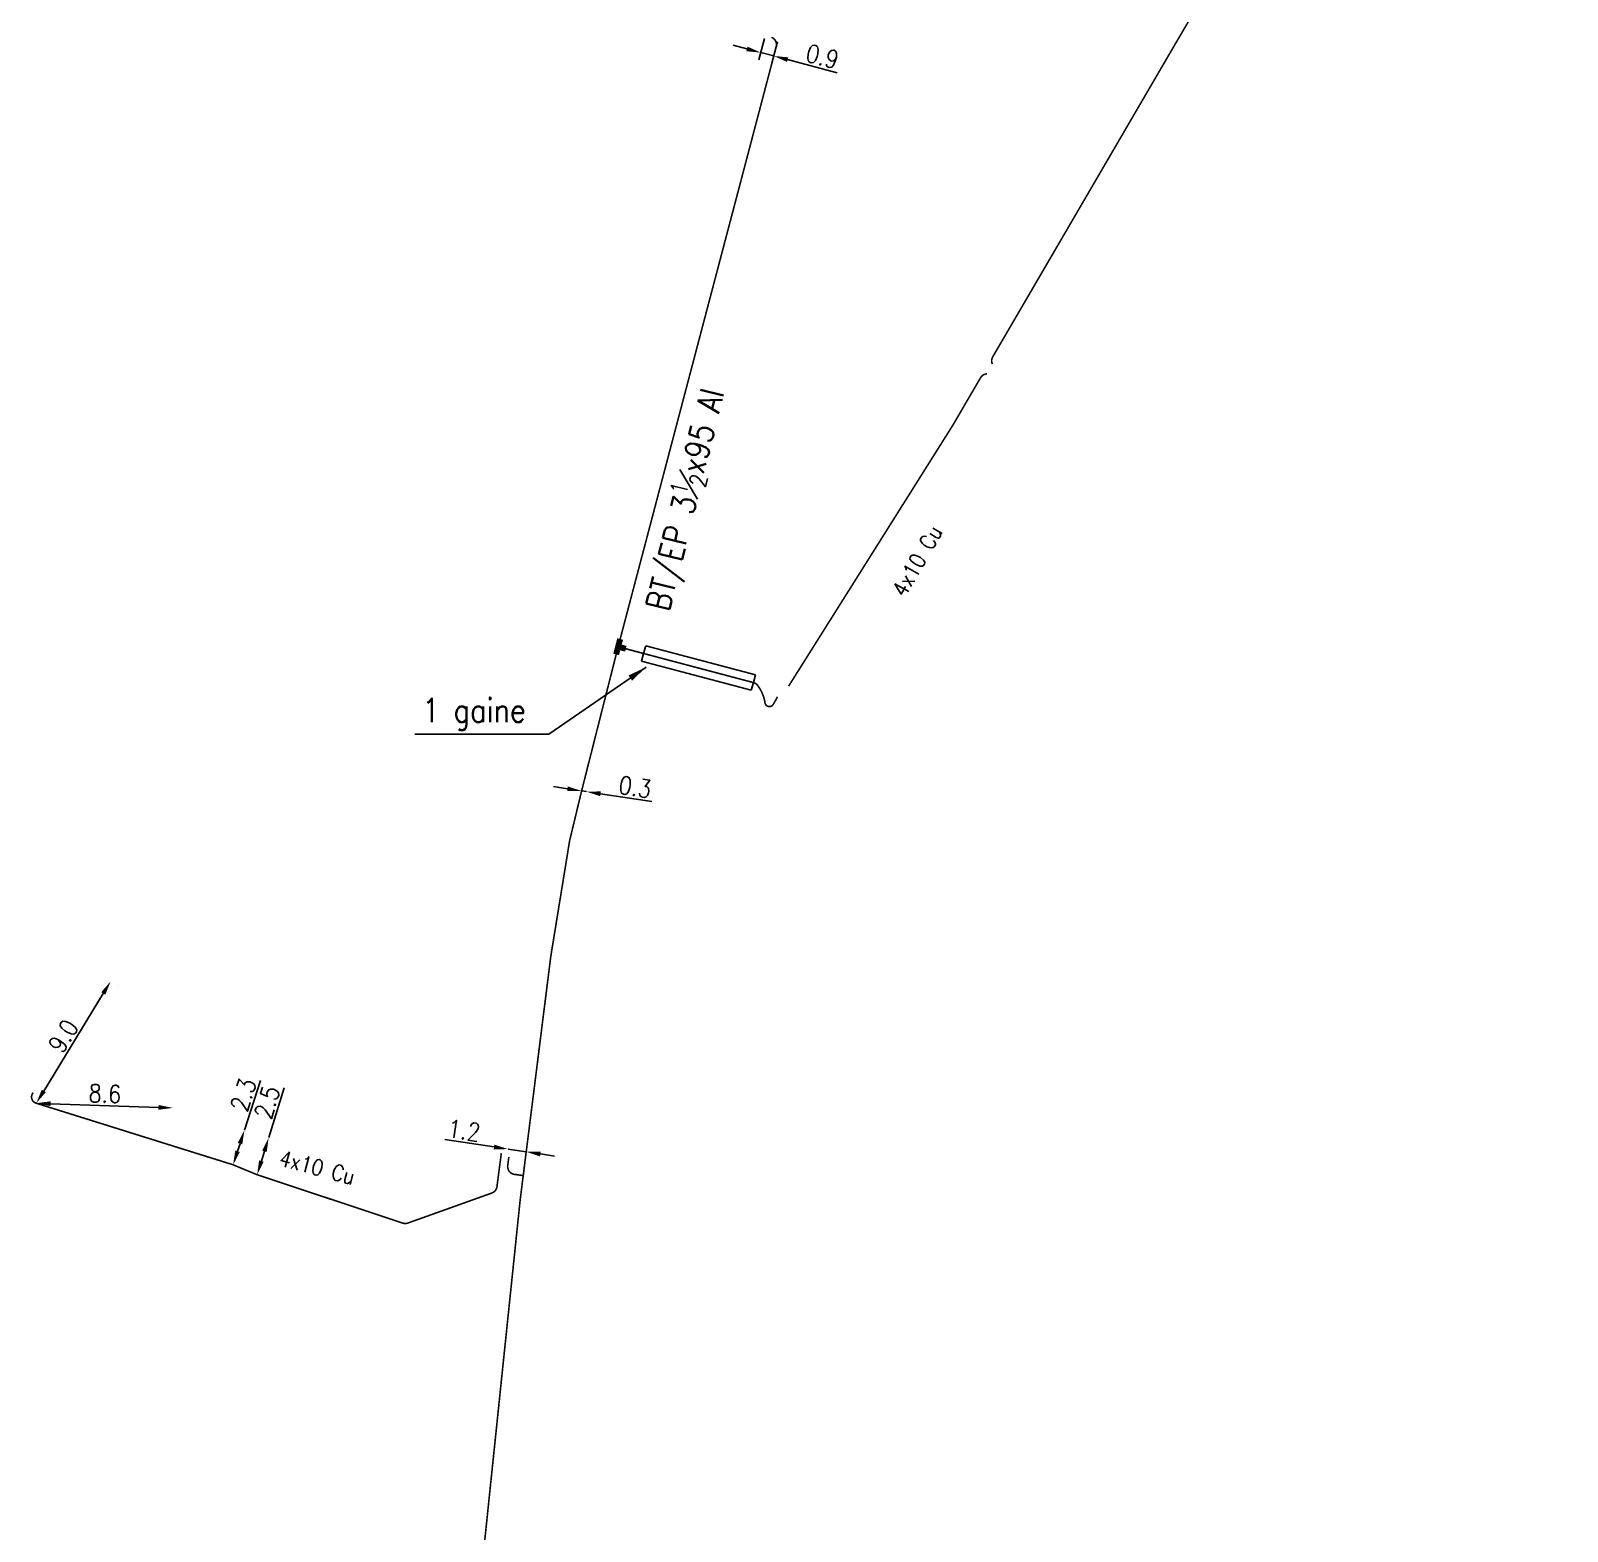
# Model space of a CAD drawing. Header units: millimetres. Extents: x 257011 to 257981, y 142997 to 144000.
# Drawn here: x 257292.1 to 257388.9, y 143695.3 to 143789.8 of the extents above; entities that cross this region are included whole.
import ezdxf
from ezdxf.enums import TextEntityAlignment as Align

# ---------------------------------------------------------------- set-up
doc = ezdxf.new("R2010")
doc.units = ezdxf.units.MM
doc.header["$PDMODE"] = 34
doc.linetypes.add('E_ST_Cu', pattern=[2000, 1000, 1000])
doc.layers.get('0').update_dxf_attribs({"linetype": 'CONTINUOUS'})
doc.layers.get('DEFPOINTS').update_dxf_attribs({"linetype": 'CONTINUOUS'})
for name, color, linetype in [('E_110', 1, 'CONTINUOUS'), ('E_300', 7, 'CONTINUOUS'), ('E_400', 7, 'CONTINUOUS')]:
    doc.layers.add(name, color=color, linetype=linetype)
doc.styles.get("Standard").update_dxf_attribs({"font": 'romans.shx', "width": 0.85})
doc.dimstyles.get("Standard").update_dxf_attribs({"dimtxt": 1.5, "dimasz": 1.2, "dimexe": 0.625, "dimexo": 0.625, "dimgap": 0.25, "dimtad": 1, "dimdec": 1, "dimzin": 0, "dimdsep": 46, "dimtxsty": 'Standard', "dimcen": -0.5, "dimadec": 0, "dimazin": 0, "dimtfac": 1, "dimtdec": 1, "dimtmove": 0, "dimatfit": 3, "dimfxl": 0, "dimtolj": 1, "dimtzin": 0, "dimarcsym": 0})

# ---------------------------------------------------------------- blocks, each defined once
blk = doc.blocks.new('*D130')
at = {"layer": 'DEFPOINTS', "color": 0, "linetype": 'Continuous', "transparency": 16777216}
for p in [(257305.598, 143720.576), (257305.598, 143720.576), (257304.886, 143718.389)]:
    blk.add_point(p, dxfattribs=at)
at = {"layer": 'E_110', "color": 0, "linetype": 'Continuous', "lineweight": -2, "transparency": 16777216}
for p, q in [((257305.598, 143720.576), (257306.613, 143723.693)), ((257305.165, 143719.245), (257305.319, 143719.72))]:
    blk.add_line(p, q, dxfattribs=at)
at = {"layer": 'E_110', "color": 0, "linetype": 'Continuous', "transparency": 16777216}
for points in [[(257305.177, 143719.767), (257305.462, 143719.674), (257305.598, 143720.576)], [(257305.022, 143719.291), (257305.307, 143719.198), (257304.886, 143718.389)]]:
    blk.add_solid(points, dxfattribs=at)
at = {"layer": 'E_110', "color": 0, "linetype": 'Continuous', "transparency": 16777216, "insert": (257305.532, 143722.795), "char_height": 1.125, "attachment_point": 5, "rotation": 71.9652}
blk.add_mtext('\\A1;2.3', dxfattribs=at)
blk = doc.blocks.new('*D131')
at = {"layer": 'DEFPOINTS', "color": 0, "linetype": 'Continuous', "transparency": 16777216}
for p in [(257307.124, 143720.103), (257307.124, 143720.103), (257306.399, 143717.763)]:
    blk.add_point(p, dxfattribs=at)
at = {"layer": 'E_110', "color": 0, "linetype": 'Continuous', "lineweight": -2, "transparency": 16777216}
for p, q in [((257307.124, 143720.103), (257308.094, 143723.235)), ((257307.571, 143719.965), (257307.571, 143719.965)), ((257306.665, 143718.623), (257306.857, 143719.244)), ((257306.847, 143717.624), (257306.847, 143717.624))]:
    blk.add_line(p, q, dxfattribs=at)
at = {"layer": 'E_110', "color": 0, "linetype": 'Continuous', "transparency": 16777216}
for points in [[(257306.714, 143719.288), (257307.001, 143719.199), (257307.124, 143720.103)], [(257306.522, 143718.667), (257306.808, 143718.578), (257306.399, 143717.763)]]:
    blk.add_solid(points, dxfattribs=at)
at = {"layer": 'E_110', "color": 0, "linetype": 'Continuous', "transparency": 16777216, "insert": (257307.025, 143722.321), "char_height": 1.125, "attachment_point": 5, "rotation": 72.79051}
blk.add_mtext('\\A1;2.5', dxfattribs=at)
blk = doc.blocks.new('*D132')
at = {"layer": 'DEFPOINTS', "color": 0, "linetype": 'Continuous', "transparency": 16777216}
for p in [(257297.181, 143729.949), (257297.181, 143729.949), (257292.493, 143722.267)]:
    blk.add_point(p, dxfattribs=at)
at = {"layer": 'E_110', "color": 0, "linetype": 'Continuous', "lineweight": -2, "transparency": 16777216}
for p, q in [((257297.581, 143729.705), (257297.581, 143729.705)), ((257292.961, 143723.035), (257296.712, 143729.181)), ((257292.893, 143722.023), (257292.893, 143722.023))]:
    blk.add_line(p, q, dxfattribs=at)
at = {"layer": 'E_110', "color": 0, "linetype": 'Continuous', "transparency": 16777216}
for points in [[(257296.584, 143729.259), (257296.84, 143729.103), (257297.181, 143729.949)], [(257292.833, 143723.113), (257293.09, 143722.957), (257292.493, 143722.267)]]:
    blk.add_solid(points, dxfattribs=at)
at = {"layer": 'E_110', "color": 0, "linetype": 'Continuous', "transparency": 16777216, "insert": (257294.197, 143726.499), "char_height": 1.125, "attachment_point": 5, "rotation": 58.60353}
blk.add_mtext('\\A1;9.0', dxfattribs=at)
blk = doc.blocks.new('*D133')
at = {"layer": 'DEFPOINTS', "color": 0, "linetype": 'Continuous', "transparency": 16777216}
for p in [(257292.493, 143722.267), (257301.088, 143721.973), (257301.088, 143721.973)]:
    blk.add_point(p, dxfattribs=at)
at = {"layer": 'E_110', "color": 0, "linetype": 'Continuous', "lineweight": -2, "transparency": 16777216}
blk.add_line((257293.392, 143722.236), (257300.188, 143722.004), dxfattribs=at)
at = {"layer": 'E_110', "color": 0, "linetype": 'Continuous', "transparency": 16777216}
for points in [[(257293.397, 143722.386), (257293.387, 143722.086), (257292.493, 143722.267)], [(257300.193, 143722.154), (257300.183, 143721.854), (257301.088, 143721.973)]]:
    blk.add_solid(points, dxfattribs=at)
at = {"layer": 'E_110', "color": 0, "linetype": 'Continuous', "transparency": 16777216, "insert": (257296.816, 143722.87), "char_height": 1.125, "attachment_point": 5, "rotation": 358.04118}
blk.add_mtext('\\A1;8.6', dxfattribs=at)
blk = doc.blocks.new('*D134')
at = {"layer": 'DEFPOINTS', "color": 0, "linetype": 'Continuous', "transparency": 16777216}
for p in [(257322.201, 143719.377), (257322.201, 143719.377), (257323.338, 143719.205)]:
    blk.add_point(p, dxfattribs=at)
at = {"layer": 'E_110', "color": 0, "linetype": 'Continuous', "lineweight": -2, "transparency": 16777216}
for p, q in [((257321.311, 143719.512), (257318.205, 143719.983)), ((257323.338, 143719.205), (257322.201, 143719.377)), ((257324.228, 143719.07), (257325.118, 143718.935))]:
    blk.add_line(p, q, dxfattribs=at)
at = {"layer": 'E_110', "color": 0, "linetype": 'Continuous', "transparency": 16777216}
for points in [[(257321.333, 143719.66), (257321.289, 143719.364), (257322.201, 143719.377)], [(257324.25, 143719.218), (257324.205, 143718.922), (257323.338, 143719.205)]]:
    blk.add_solid(points, dxfattribs=at)
at = {"layer": 'E_110', "color": 0, "linetype": 'Continuous', "transparency": 16777216, "insert": (257319.425, 143720.556), "char_height": 1.125, "attachment_point": 5, "rotation": 351.37987}
blk.add_mtext('\\A1;1.2', dxfattribs=at)
blk = doc.blocks.new('*D135')
at = {"layer": 'DEFPOINTS', "color": 0, "linetype": 'Continuous', "transparency": 16777216}
for p in [(257326.826, 143741.932), (257327.123, 143741.887), (257327.123, 143741.887)]:
    blk.add_point(p, dxfattribs=at)
at = {"layer": 'E_110', "color": 0, "linetype": 'Continuous', "lineweight": -2, "transparency": 16777216}
for p, q in [((257325.936, 143742.067), (257325.046, 143742.202)), ((257326.826, 143741.932), (257327.123, 143741.887)), ((257328.012, 143741.752), (257331.254, 143741.261))]:
    blk.add_line(p, q, dxfattribs=at)
at = {"layer": 'E_110', "color": 0, "linetype": 'Continuous', "transparency": 16777216}
for points in [[(257325.959, 143742.215), (257325.914, 143741.919), (257326.826, 143741.932)], [(257328.035, 143741.901), (257327.99, 143741.604), (257327.123, 143741.887)]]:
    blk.add_solid(points, dxfattribs=at)
at = {"layer": 'E_110', "color": 0, "linetype": 'Continuous', "transparency": 16777216, "insert": (257330.191, 143742.181), "char_height": 1.125, "attachment_point": 5, "rotation": 351.37987}
blk.add_mtext('\\A1;0.3', dxfattribs=at)
blk = doc.blocks.new('*D136')
at = {"layer": 'DEFPOINTS', "color": 0, "linetype": 'Continuous', "transparency": 16777216}
for p in [(257338.458, 143789.778), (257339.28, 143789.562), (257338.103, 143788.429)]:
    blk.add_point(p, dxfattribs=at)
at = {"layer": 'E_110', "color": 0, "linetype": 'Continuous', "lineweight": -2, "transparency": 16777216}
for p, q in [((257337.233, 143788.658), (257336.362, 143788.887)), ((257338.339, 143789.325), (257337.984, 143787.975)), ((257339.161, 143789.109), (257338.806, 143787.759)), ((257338.103, 143788.429), (257338.925, 143788.213)), ((257339.796, 143787.984), (257342.922, 143787.161))]:
    blk.add_line(p, q, dxfattribs=at)
at = {"layer": 'E_110', "color": 0, "linetype": 'Continuous', "transparency": 16777216}
for points in [[(257337.271, 143788.803), (257337.195, 143788.513), (257338.103, 143788.429)], [(257339.834, 143788.129), (257339.757, 143787.839), (257338.925, 143788.213)]]:
    blk.add_solid(points, dxfattribs=at)
at = {"layer": 'E_110', "color": 0, "linetype": 'Continuous', "transparency": 16777216, "insert": (257341.985, 143788.183), "char_height": 1.125, "attachment_point": 5, "rotation": 345.26393}
blk.add_mtext('\\A1;0.9', dxfattribs=at)
blk = doc.blocks.new('E_300_01')
at = {"color": 0, "linetype": 'Continuous'}
for points in [[(-0.5, 0.1875), (-0.5, -0.1875), (0.5, 0.1875), (0.5, -0.1875)], [(-0.1875, 0.5), (0.1875, 0.5), (-0.1875, 0.1875), (0.1875, 0.1875)]]:
    blk.add_solid(points, dxfattribs=at)
at = {"color": 0, "linetype": 'Continuous', "width": 0.75, "flags": 3}
for tag, p in [('DEF_LEG', (0, -4.78125)), ('DEF_TYPE', (0, -6.78125))]:
    blk.add_attdef(tag, text='', height=1.2, dxfattribs=at).set_placement(p, align=Align.MIDDLE)

msp = doc.modelspace()

# ---------------------------------------------------------------- linework, layer by layer
at = {"layer": 'E_110', "linetype": 'E_ST_Cu', "const_width": 0.1, "flags": 128}
for points in [[(257365.553, 143790.901, 0.229309), (257365.191, 143790.659), (257364.184, 143788.943), (257352.708, 143769.268, 0.243263), (257352.685, 143768.809), (257352.679, 143768.822)], [(257388.828, 143611.9), (257378.712, 143616.39, -0.400721), (257378.186, 143617.667), (257382.586, 143628.962, 0.030887), (257382.642, 143629.139, 0.202429), (257381.475, 143636.785, 0.157767), (257374.355, 143643.641), (257373.496, 143644.023), (257372.727, 143644.366), (257372.466, 143644.482), (257371.487, 143644.918), (257370.961, 143645.153), (257370.151, 143645.514), (257369.408, 143645.845), (257368.693, 143646.163), (257367.466, 143646.703, 0.011449), (257367.424, 143646.72), (257366.914, 143646.917, 0.01272), (257366.866, 143646.934), (257366.348, 143647.104, 0.011379), (257366.304, 143647.117), (257365.867, 143647.239, 0.013117), (257365.816, 143647.252), (257365.181, 143647.394), (257364.869, 143647.454), (257364.277, 143647.537), (257363.979, 143647.563), (257363.707, 143647.587, 0.01272), (257363.656, 143647.591), (257363.379, 143647.601, 0.00636), (257363.354, 143647.602), (257362.811, 143647.608, 0.01272), (257362.76, 143647.608), (257362.214, 143647.587, 0.01272), (257362.163, 143647.583), (257361.61, 143647.534), (257361.296, 143647.497), (257360.993, 143647.447), (257360.516, 143647.36), (257360.238, 143647.294), (257359.99, 143647.235, 0.009451), (257359.953, 143647.225), (257359.567, 143647.118, 0.011711), (257359.522, 143647.104), (257359.003, 143646.933, 0.01272), (257358.955, 143646.916), (257358.443, 143646.717, 0.01696), (257358.38, 143646.691), (257357.621, 143646.336), (257357.28, 143646.156), (257357.074, 143646.039), (257356.574, 143645.734), (257356.101, 143645.412, 0.011718), (257356.063, 143645.385), (257355.685, 143645.1, 0.01296), (257355.644, 143645.068), (257355.581, 143645.015, 0.005393), (257355.564, 143645.001), (257355.417, 143644.871, -0.291172), (257354.886, 143644.79), (257340.732, 143651.022), (257339.498, 143651.565, 0.086964), (257339.163, 143651.648), (257338.692, 143651.68, -0.086964), (257338.524, 143651.721), (257334.865, 143653.332, 0.496854), (257323.831, 143648.17), (257322.679, 143640.67, -0.414214), (257322.109, 143640.251), (257314.546, 143641.414, -0.418079), (257314.129, 143641.99), (257314.334, 143643.217), (257317.243, 143663.205), (257317.648, 143666.502), (257318.3, 143671.813), (257318.577, 143674.072, 0.004625), (257318.578, 143674.082), (257322.956, 143716.164, -0.005347), (257322.957, 143716.175), (257324.886, 143731.522), (257326.07, 143738.795), (257326.803, 143741.841, -0.002987), (257326.804, 143741.847), (257329.124, 143751.01, -0.002408), (257329.125, 143751.014), (257339.079, 143788.8, 0.381106), (257338.777, 143789.393, 0.299448)], [(257352.349, 143768.197), (257352.32, 143768.194, 0.240256), (257351.938, 143767.948), (257350.211, 143764.987), (257339.857, 143748.529)], [(257339.159, 143747.859), (257338.895, 143747.389, -0.713472), (257338.371, 143747.485, 0.127098), (257337.906, 143748.579, 0.165654), (257337.638, 143748.757), (257329.125, 143751.012)], [(257292.3, 143722.931, 0.5605), (257292.493, 143722.267), (257304.865, 143718.396, -0.022255), (257304.907, 143718.38), (257306.399, 143717.763), (257315.564, 143714.718, 0.167611), (257315.89, 143714.721), (257321.169, 143716.609, 0.281531), (257321.496, 143717.015), (257321.771, 143719.122)], [(257322.244, 143718.883), (257322.174, 143718.345, 0.412933), (257322.603, 143717.785), (257323.137, 143717.713)]]:
    msp.add_lwpolyline(points, format="xyb", dxfattribs=at)
at = {"layer": 'E_400', "color": 7, "linetype": 'CONTINUOUS'}
for p, q in [((257330.859, 143751.07), (257330.731, 143750.587)), ((257337.766, 143749.241), (257330.859, 143751.07)), ((257330.603, 143750.103), (257330.731, 143750.587)), ((257337.51, 143748.274), (257330.603, 143750.103)), ((257337.766, 143749.241), (257337.638, 143748.757)), ((257337.51, 143748.274), (257337.638, 143748.757))]:
    msp.add_line(p, q, dxfattribs=at)

# ---------------------------------------------------------------- block references
at = {"layer": 'E_300', "rotation": 255.1644098695857}
msp.add_blockref('E_300_01', (257329.125, 143751.014), dxfattribs=at)

# ---------------------------------------------------------------- texts
at = {"layer": 'E_110', "linetype": 'Continuous', "width": 0.85}
for rotation, p in [(60.19886, (257347.183, 143754.072)), (345.07343, (257307.712, 143718.368))]:
    msp.add_text('4x10 Cu', height=1, rotation=rotation, dxfattribs=at).set_placement(p)
at = {"layer": 'E_110', "linetype": 'Continuous', "insert": (257330.555, 143753.605), "char_height": 1.5, "width": 17.28648, "attachment_point": 1, "rotation": 75.77884}
msp.add_mtext('\\A1;BT/EP 3{\\H0.7x;\\S1#2;}x95 Al ', dxfattribs=at)
at = {"layer": 'E_400', "insert": (257323.302, 143746.756), "char_height": 1.5, "attachment_point": 6}
msp.add_mtext('1 gaine', dxfattribs=at)

# ---------------------------------------------------------------- dimensions: what is measured, and where the dimension line sits
at = {"layer": 'E_110', "linetype": 'Continuous'}
for base, p1, p2, angle, picture, middle in [((257338.1031, 143788.42872), (257339.28004, 143789.56184), (257338.45799, 143789.77805), 345.26393, '*D136', (257341.79408, 143787.45793)), ((257327.123, 143741.887), (257326.826, 143741.932), (257327.123, 143741.887), 171.37987, '*D135', (257330.078, 143741.439)), ((257297.181, 143729.949), (257292.493, 143722.267), (257297.181, 143729.949), 238.60353, '*D132', (257294.837, 143726.108)), ((257305.598, 143720.576), (257304.886, 143718.389), (257305.598, 143720.576), 251.9652, '*D130', (257306.245, 143722.563)), ((257301.088, 143721.973), (257292.493, 143722.267), (257301.088, 143721.973), 178.04118, '*D133', (257296.79, 143722.12)), ((257307.124, 143720.103), (257306.399, 143717.763), (257307.124, 143720.103), 252.79051, '*D131', (257307.742, 143722.099))]:
    dim = msp.add_linear_dim(base=base, p1=p1, p2=p2, angle=angle, dimstyle='Standard', override={"dimscale": 0.75}, dxfattribs=at)
    dim.commit()
    dim.dimension.update_dxf_attribs({"geometry": picture, "text_midpoint": middle, "dimtype": 160})
dim = msp.add_linear_dim(base=(257322.201, 143719.377), p1=(257323.338, 143719.205), p2=(257322.201, 143719.377), angle=351.37987, text='1.2', dimstyle='Standard', override={"dimscale": 0.75}, dxfattribs=at)
dim.commit()
dim.dimension.update_dxf_attribs({"geometry": '*D134', "text_midpoint": (257319.313, 143719.815), "dimtype": 160})

# ---------------------------------------------------------------- leaders
at = {"layer": 'E_400', "annotation_type": 0, "has_hookline": 1, "hookline_direction": 1, "text_width": 6.982}
msp.add_leader([(257330.882, 143749.724), (257324.752, 143745.506), (257323.552, 143745.506)], dimstyle='Standard', dxfattribs=at)

doc.saveas('drawing.dxf')
